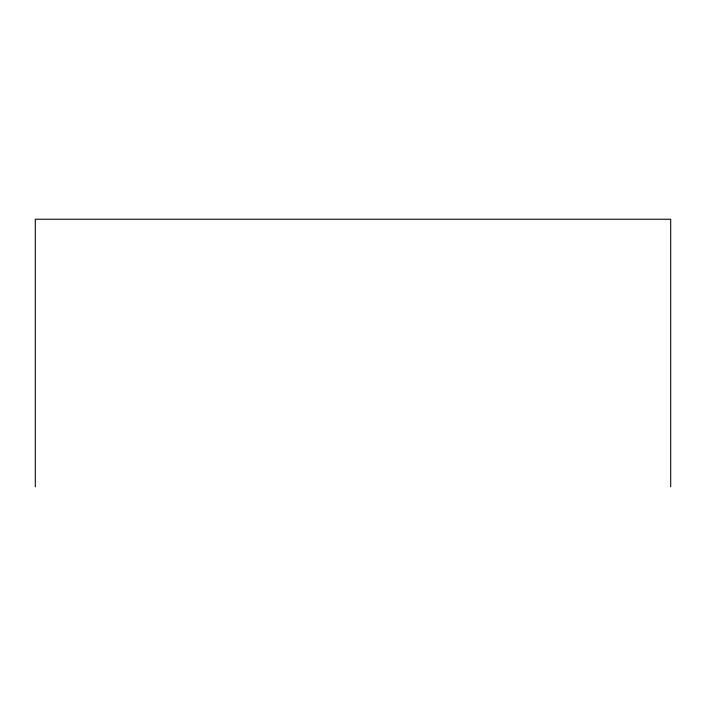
<?xml version="1.0" encoding="UTF-8"?>
<svg xmlns="http://www.w3.org/2000/svg" width="706" height="706" viewBox="0 0 706 706"><rect width="100%" height="100%" fill="white"/><g stroke="black" fill="none" stroke-linecap="round" stroke-linejoin="round"><path stroke-width="1.06" d="M670.7 486.769L670.7 219.231L35.3 219.231L35.3 486.769"/></g></svg>
